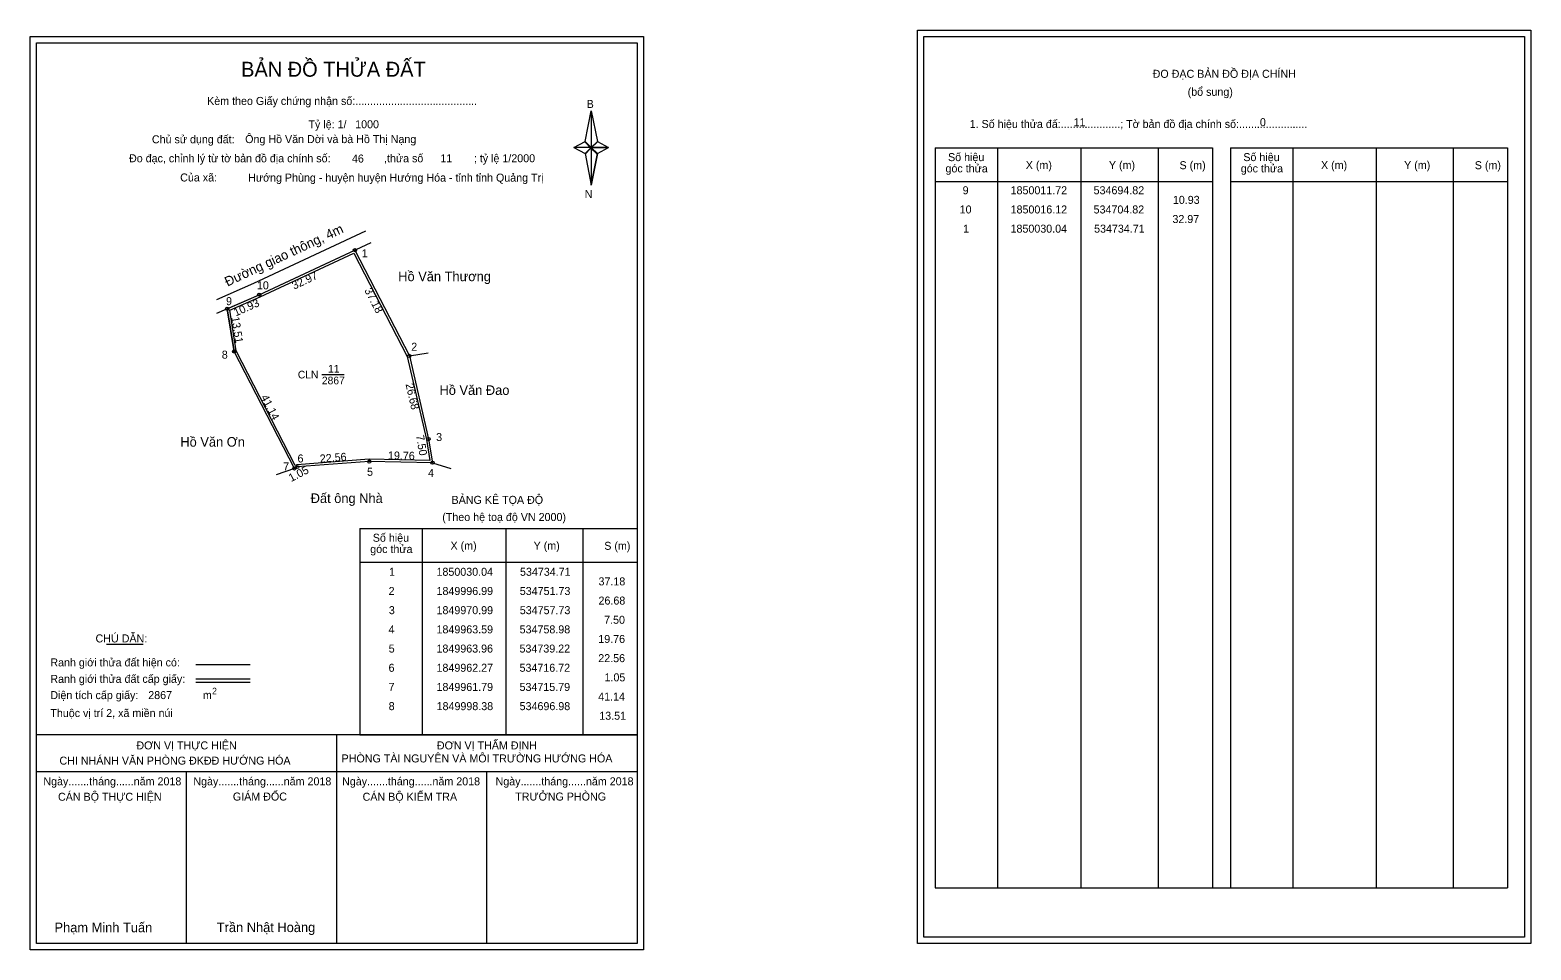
# Model space of a CAD drawing. Extents: x 533804 to 535102, y 1849811 to 1850119.
# Drawn here: x 534633.2 to 535102.2, y 1849811.3 to 1850098.9 of the extents above; entities that cross this region are included whole.
import ezdxf

# ---------------------------------------------------------------- set-up
doc = ezdxf.new("R2010")
doc.units = 0
for name, color, linetype in [('Level 1', 7, 'Continuous'), ('Level 10', 7, 'Continuous'), ('Level 11', 7, 'Continuous'), ('Level 13', 7, 'Continuous'), ('Level 27', 7, 'Continuous'), ('Level 3', 7, 'Continuous'), ('Level 36', 7, 'Continuous'), ('Level 49', 7, 'Continuous'), ('Level 53', 7, 'Continuous'), ('Level 55', 7, 'Continuous'), ('Level 6', 7, 'Continuous'), ('Level 63', 7, 'Continuous'), ('Level 9', 7, 'Continuous')]:
    doc.layers.add(name, color=color, linetype=linetype)

msp = doc.modelspace()

# ---------------------------------------------------------------- linework, layer by layer
at = {"layer": 'Level 1'}
for p, q in [((534635.2, 1850094.85), (534635.2, 1850094.85)), ((534912.52, 1850096.85), (534912.52, 1850096.85)), ((534806.62, 1850063.97), (534808.59, 1850073.61)), ((534808.59, 1850073.61), (534808.59, 1850062.09)), ((534808.59, 1850073.61), (534810.55, 1850063.97)), ((534803.17, 1850062.09), (534806.62, 1850063.97)), ((534806.62, 1850063.97), (534808.59, 1850062.09)), ((534808.44, 1850061.87), (534806.62, 1850063.75)), ((534808.59, 1850062.09), (534806.62, 1850060.25)), ((534808.44, 1850061.87), (534806.62, 1850060.03)), ((534806.62, 1850060.03), (534808.44, 1850061.87)), ((534810.41, 1850063.75), (534808.44, 1850061.87)), ((534808.44, 1850061.87), (534810.41, 1850063.75)), ((534810.41, 1850060.03), (534808.44, 1850061.87)), ((534810.55, 1850063.97), (534808.59, 1850062.09)), ((534808.59, 1850062.09), (534808.59, 1850050.39)), ((534808.59, 1850062.09), (534814, 1850062.09)), ((534808.59, 1850062.09), (534810.55, 1850060.25)), ((534810.55, 1850060.25), (534814, 1850062.09)), ((534916.05, 1850062), (535002.65, 1850062)), ((534935.64, 1849830.73), (534935.64, 1850062)), ((534961.71, 1849830.73), (534961.71, 1850062)), ((534985.69, 1850062), (534985.69, 1849830.73)), ((535002.65, 1850062), (535002.65, 1849830.73)), ((535008.31, 1850062), (535094.91, 1850062)), ((535027.9, 1849830.73), (535027.9, 1850062)), ((535053.97, 1849830.73), (535053.97, 1850062)), ((535077.94, 1850062), (535077.94, 1849830.73)), ((535094.91, 1850062), (535094.91, 1849830.73)), ((534806.62, 1850060.25), (534808.59, 1850050.39)), ((534810.55, 1850060.25), (534808.59, 1850050.39)), ((534916.05, 1850051.47), (535002.65, 1850051.47)), ((535008.31, 1850051.47), (535094.91, 1850051.47)), ((534736.29, 1849943.03), (534822.89, 1849943.03)), ((534755.88, 1849878.5), (534755.88, 1849943.03)), ((534781.95, 1849878.5), (534781.95, 1849943.03)), ((534805.92, 1849943.03), (534805.92, 1849878.5)), ((534736.29, 1849932.5), (534822.89, 1849932.5)), ((534657.11, 1849906.92), (534668.52, 1849906.92)), ((534684.98, 1849900.51), (534701.99, 1849900.51)), ((534684.98, 1849896.07), (534701.99, 1849896.07)), ((534684.98, 1849894.97), (534701.99, 1849894.97)), ((534742.02, 1849878.5), (534635.19, 1849878.5)), ((534822.89, 1849878.5), (534718.05, 1849878.5)), ((534729.04, 1849813.28), (534729.04, 1849878.5)), ((534736.29, 1849878.5), (534822.89, 1849878.5)), ((534822.89, 1849866.95), (534635.19, 1849866.95)), ((534682.12, 1849813.28), (534682.12, 1849866.95)), ((534775.97, 1849813.28), (534775.97, 1849866.95)), ((534916.05, 1849830.73), (535094.91, 1849830.73)), ((535100.22, 1849826.2), (535100.22, 1849826.2)), ((534822.89, 1849813.28), (534822.89, 1849813.28))]:
    msp.add_line(p, q, dxfattribs=at)
for points in [[(534806.62, 1850063.97), (534808.59, 1850073.61), (534808.59, 1850062.09)], [(534803.17, 1850062.09), (534806.62, 1850060.25), (534808.59, 1850062.09)], [(534808.59, 1850062.09), (534810.55, 1850063.97), (534814, 1850062.09)], [(534808.59, 1850062.09), (534808.59, 1850050.39), (534810.55, 1850060.25)]]:
    msp.add_lwpolyline(points, close=True, dxfattribs=at)
at = {"layer": 'Level 10'}
for p, q in [((534704.82, 1850016.12), (534739.81, 1850032.42)), ((534704.82, 1850016.12), (534734.71, 1850030.04)), ((534734.71, 1850030.04), (534751.73, 1849996.99)), ((534691.59, 1850010.3), (534704.82, 1850016.12)), ((534694.82, 1850011.72), (534704.82, 1850016.12)), ((534694.82, 1850011.72), (534696.98, 1849998.38)), ((534696.98, 1849998.38), (534694.82, 1850011.72)), ((534715.79, 1849961.79), (534696.98, 1849998.38)), ((534751.73, 1849996.99), (534757.73, 1849970.99)), ((534757.73, 1849970.99), (534758.98, 1849963.59)), ((534739.22, 1849963.96), (534716.72, 1849962.27)), ((534758.98, 1849963.59), (534739.22, 1849963.96)), ((534716.72, 1849962.27), (534715.79, 1849961.79))]:
    msp.add_line(p, q, dxfattribs=at)
msp.add_lwpolyline([(534691.55, 1850014.65), (534703.17, 1850019.76), (534738.18, 1850036.07)], dxfattribs=at)
msp.add_lwpolyline([(534739.2, 1849964.66), (534716.53, 1849962.96), (534716.09, 1849962.73), (534697.65, 1849998.6), (534695.6, 1850011.3), (534705.11, 1850015.48), (534734.4, 1850029.12), (534751.07, 1849996.75), (534757.04, 1849970.85), (534758.15, 1849964.31)], close=True, dxfattribs=at)
at = {"layer": 'Level 11'}
for centre in [(534734.71, 1850030.04), (534704.82, 1850016.12), (534694.82, 1850011.72), (534696.98, 1849998.38), (534751.73, 1849996.99), (534757.73, 1849970.99), (534716.72, 1849962.27), (534739.22, 1849963.96), (534739.22, 1849963.96), (534758.98, 1849963.59), (534715.79, 1849961.79)]:
    msp.add_circle(centre, 0.5, dxfattribs=at)
at = {"layer": 'Level 27'}
for p, q in [((534751.73, 1849996.99), (534757.65, 1849997.99)), ((534758.98, 1849963.59), (534764.69, 1849961.75)), ((534715.79, 1849961.79), (534710.14, 1849959.78))]:
    msp.add_line(p, q, dxfattribs=at)
at = {"layer": 'Level 3'}
for p, q in [((534916.05, 1850062), (534916.05, 1849830.73)), ((535008.31, 1850062), (535008.31, 1849830.73)), ((534736.29, 1849943.03), (534736.29, 1849878.5))]:
    msp.add_line(p, q, dxfattribs=at)
at = {"layer": 'Level 63'}
for points in [[(534910.52, 1850098.85), (535102.22, 1850098.85), (535102.22, 1849813.28), (534910.52, 1849813.28)], [(534633.19, 1850096.85), (534824.89, 1850096.85), (534824.89, 1849811.28), (534633.19, 1849811.28)], [(534635.19, 1850094.85), (534822.89, 1850094.85), (534822.89, 1849813.28), (534635.19, 1849813.28)], [(534912.52, 1850096.85), (535100.22, 1850096.85), (535100.22, 1849815.28), (534912.52, 1849815.28)]]:
    msp.add_lwpolyline(points, close=True, dxfattribs=at)
at = {"layer": 'Level 9'}
msp.add_line((534724.4, 1849991.14), (534731.34, 1849991.14), dxfattribs=at)

# ---------------------------------------------------------------- texts
at = {"layer": 'Level 1'}
for s, height, p in [('BẢN ĐỒ THỬA ĐẤT', 4.6657, (534699.16, 1850084.26)), ('ĐO ĐẠC BẢN ĐỒ ĐỊA CHÍNH', 2.5, (534984, 1850083.91)), ('(bổ sung)', 2.5, (534994.94, 1850078.29)), ('Kèm theo Giấy chứng nhận số:.........................................', 2.5, (534688.54, 1850075.43)), ('B', 2.5, (534807.13, 1850074.49)), ('1. Số hiệu thửa đấ:....................; Tờ bản đồ địa chính số:.......................', 2.5, (534926.83, 1850068.23)), ('Chủ sử dụng đất:', 2.5, (534671.28, 1850063.44)), ('Đo đạc, chỉnh lý từ tờ bản đồ địa chính số:                  ,thửa số                 ; tỷ lệ 1/2000', 2.5, (534664.13, 1850057.51)), ('góc thửa', 2.5, (534919.27, 1850054.34)), ('Số hiệu', 2.5, (534920.07, 1850057.87)), ('X (m)', 2.5, (534944.35, 1850055.39)), ('Y (m)', 2.5, (534970.33, 1850055.39)), ('S (m)', 2.5, (534992.4, 1850055.34)), ('góc thửa', 2.5, (535011.53, 1850054.34)), ('Số hiệu', 2.5, (535012.33, 1850057.87)), ('X (m)', 2.5, (535036.61, 1850055.39)), ('Y (m)', 2.5, (535062.58, 1850055.39)), ('S (m)', 2.5, (535084.66, 1850055.34)), ('Của xã:', 2.5, (534680.12, 1850051.51)), ('N', 2.5, (534806.53, 1850046.32)), ('BẢNG KÊ TỌA ĐỘ', 2.5, (534764.92, 1849950.73)), ('(Theo hệ toạ độ VN 2000)', 2.5, (534762.02, 1849945.37)), ('Số hiệu', 2.5, (534740.31, 1849938.89)), ('góc thửa', 2.5, (534739.51, 1849935.36)), ('X (m)', 2.5, (534764.59, 1849936.42)), ('Y (m)', 2.5, (534790.56, 1849936.42)), ('S (m)', 2.5, (534812.64, 1849936.37)), ('CHÚ DẪN:', 2.5, (534653.67, 1849907.42)), ('Ranh giới thửa đất hiện có:', 2.5, (534639.54, 1849899.92)), ('Ranh giới thửa đất cấp giấy:', 2.5, (534639.54, 1849894.78)), ('Diện tích cấp giấy:', 2.5, (534639.54, 1849889.7)), ('2', 2, (534690.1, 1849891.23)), ('m', 2.5, (534687.2, 1849889.72)), ('Thuộc vị trí 2, xã miền núi', 2.5, (534639.54, 1849884.1)), ('ĐƠN VỊ THỰC HIỆN', 2.5, (534666.43, 1849873.98)), ('ĐƠN VỊ THẨM ĐỊNH', 2.5, (534760.33, 1849873.98)), ('CHI NHÁNH VĂN PHÒNG ĐKĐĐ HƯỚNG HÓA', 2.5, (534642.39, 1849869.22)), ('PHÒNG TÀI NGUYÊN VÀ MÔI TRƯỜNG HƯỚNG HÓA', 2.5, (534730.56, 1849869.91)), ('Ngày.......tháng......năm 2018', 2.5, (534637.36, 1849862.75)), ('Ngày.......tháng......năm 2018', 2.5, (534684.23, 1849862.75)), ('Ngày.......tháng......năm 2018', 2.5, (534730.71, 1849862.75)), ('Ngày.......tháng......năm 2018', 2.5, (534778.67, 1849862.75)), ('CÁN BỘ THỰC HIỆN', 2.5, (534641.94, 1849857.93)), ('GIÁM ĐỐC', 2.5, (534696.58, 1849857.99)), ('CÁN BỘ KIỂM TRA', 2.5, (534737.12, 1849857.93)), ('TRƯỞNG PHÒNG', 2.5, (534784.81, 1849857.99)), ('Phạm Minh Tuấn', 3, (534640.85, 1849816.82)), ('Trần Nhật Hoàng', 3, (534691.55, 1849816.87))]:
    msp.add_text(s, height=height, dxfattribs=at).set_placement(p)
at = {"layer": 'Level 11'}
msp.add_text('Tỷ lệ: 1/', height=2.5, dxfattribs=at).set_placement((534720.2, 1850068.12))
at = {"layer": 'Level 13'}
for s, p in [('CLN', (534716.89, 1849989.94)), ('11', (534726.32, 1849991.78)), ('2867', (534724.4, 1849988.1))]:
    msp.add_text(s, height=2.4, dxfattribs=at).set_placement(p)
at = {"layer": 'Level 36'}
for s, p in [('Hồ Văn Thương', (534748.26, 1850020.34)), ('Hồ Văn Đao', (534761.15, 1849984.79)), ('Hồ Văn Ơn', (534680.17, 1849968.61)), ('Đất ông Nhà', (534720.89, 1849951))]:
    msp.add_text(s, height=3, dxfattribs=at).set_placement(p)
at = {"layer": 'Level 49'}
for s, height, rotation, p in [('Đường giao thông, 4m', 3, 24.9718, (534694.88, 1850018.62)), ('32.97', 2.5, 24.9718, (534715.74, 1850017.67)), ('10.93', 2.5, 23.7495, (534697.49, 1850009.29)), ('37.18', 2.5, 297.2474, (534737.61, 1850017.48)), ('13.51', 2.5, 279.1975, (534696.06, 1850009.06)), ('26.68', 2.5, 282.9946, (534750.53, 1849988.12)), ('41.14', 2.5, 297.2066, (534705.23, 1849984.09)), ('7.50', 2.5, 279.5878, (534753.8, 1849972.07)), ('22.56', 2.5, 4.2955, (534723.84, 1849963.61)), ('19.76', 2.5, 358.9273, (534745.03, 1849964.65)), ('1.05', 2.5, 27.2996, (534714.79, 1849957.53))]:
    msp.add_text(s, height=height, rotation=rotation, dxfattribs=at).set_placement(p)
at = {"layer": 'Level 53'}
for s, p in [('9', (534924.63, 1850047.51)), ('1850011.72', (534939.61, 1850047.51)), ('534694.82', (534965.55, 1850047.51)), ('10', (534923.69, 1850041.51)), ('1850016.12', (534939.61, 1850041.51)), ('534704.82', (534965.55, 1850041.51)), ('10.93', (534990.32, 1850044.51)), ('1', (534924.77, 1850035.51)), ('1850030.04', (534939.59, 1850035.51)), ('534734.71', (534965.7, 1850035.51)), ('32.97', (534990.18, 1850038.51)), ('1', (534745.39, 1849928.25)), ('1850030.04', (534760.21, 1849928.25)), ('534734.71', (534786.31, 1849928.25)), ('37.18', (534810.84, 1849925.25)), ('2', (534745.24, 1849922.25)), ('1849996.99', (534760.22, 1849922.25)), ('534751.73', (534786.24, 1849922.25)), ('26.68', (534810.84, 1849919.25)), ('3', (534745.32, 1849916.25)), ('1849970.99', (534760.22, 1849916.25)), ('534757.73', (534786.24, 1849916.25)), ('7.50', (534812.6, 1849913.25)), ('4', (534745.23, 1849910.25)), ('1849963.59', (534760.22, 1849910.25)), ('534758.98', (534786.19, 1849910.25)), ('5', (534745.28, 1849904.25)), ('1849963.96', (534760.21, 1849904.25)), ('534739.22', (534786.16, 1849904.25)), ('19.76', (534810.77, 1849907.25)), ('22.56', (534810.77, 1849901.25)), ('6', (534745.23, 1849898.25)), ('1849962.27', (534760.22, 1849898.25)), ('534716.72', (534786.16, 1849898.25)), ('1.05', (534812.71, 1849895.25)), ('7', (534745.24, 1849892.25)), ('1849961.79', (534760.22, 1849892.25)), ('534715.79', (534786.16, 1849892.25)), ('8', (534745.27, 1849886.25)), ('1849998.38', (534760.25, 1849886.25)), ('534696.98', (534786.19, 1849886.25)), ('41.14', (534810.75, 1849889.25)), ('13.51', (534811.08, 1849883.25))]:
    msp.add_text(s, height=2.5, dxfattribs=at).set_placement(p)
at = {"layer": 'Level 55'}
for s, height, p in [('1', 0.4, (534734.6, 1850030.04)), ('0', 0.11, (534734.67, 1850029.93)), ('0', 0.11, (534734.67, 1850029.93)), ('10', 0.4, (534704.54, 1850016.12)), ('0', 0.11, (534704.78, 1850016.01)), ('9', 0.4, (534694.68, 1850011.72)), ('0', 0.11, (534694.78, 1850011.61)), ('0', 0.11, (534694.78, 1850011.61)), ('8', 0.4, (534696.85, 1849998.38)), ('0', 0.11, (534696.94, 1849998.27)), ('2', 0.4, (534751.59, 1849996.99)), ('0', 0.11, (534751.69, 1849996.88)), ('0', 0.11, (534751.69, 1849996.88)), ('0', 0.11, (534751.69, 1849996.88)), ('3', 0.4, (534757.61, 1849970.99)), ('0', 0.11, (534757.69, 1849970.88)), ('0', 0.11, (534757.69, 1849970.88)), ('6', 0.4, (534716.58, 1849962.27)), ('5', 0.4, (534739.09, 1849963.96)), ('0', 0.11, (534739.18, 1849963.85)), ('0', 0.11, (534739.18, 1849963.85)), ('4', 0.4, (534758.84, 1849963.59)), ('0', 0.11, (534758.94, 1849963.48)), ('0', 0.11, (534758.94, 1849963.48)), ('0', 0.11, (534758.94, 1849963.48)), ('0', 0.11, (534758.94, 1849963.48)), ('7', 0.4, (534715.66, 1849961.79)), ('0', 0.11, (534715.75, 1849961.68)), ('0', 0.11, (534715.75, 1849961.68)), ('0', 0.11, (534715.75, 1849961.68)), ('0', 0.11, (534716.68, 1849962.16)), ('0', 0.11, (534716.68, 1849962.16))]:
    msp.add_text(s, height=height, dxfattribs=at).set_placement(p)
at = {"layer": 'Level 6'}
for s, p in [('1000', (534734.8, 1850068.14)), ('11', (534959.28, 1850068.77)), ('0', (535017.52, 1850068.79)), ('Ông Hồ Văn Dời và bà Hồ Thị Nạng', (534700.42, 1850063.5)), ('46', (534733.79, 1850057.42)), ('11', (534761.42, 1850057.5)), (' Hướng Phùng - huyện huyện Hướng Hóa - tỉnh tỉnh Quảng Trị', (534700.43, 1850051.46)), ('2867', (534670.14, 1849889.71))]:
    msp.add_text(s, height=2.5, dxfattribs=at).set_placement(p)
at = {"layer": 'Level 9'}
for s, p in [('1', (534736.86, 1850027.81)), ('10', (534704.1, 1850017.79)), ('9', (534694.45, 1850012.85)), ('2', (534752.32, 1849998.6)), ('8', (534693.12, 1849996.13)), ('3', (534760.1, 1849970.37)), ('7', (534712.31, 1849961.2)), ('6', (534716.78, 1849963.68)), ('5', (534738.51, 1849959.51)), ('4', (534757.59, 1849959.18))]:
    msp.add_text(s, height=2.5, dxfattribs=at).set_placement(p)

doc.saveas('drawing.dxf')
